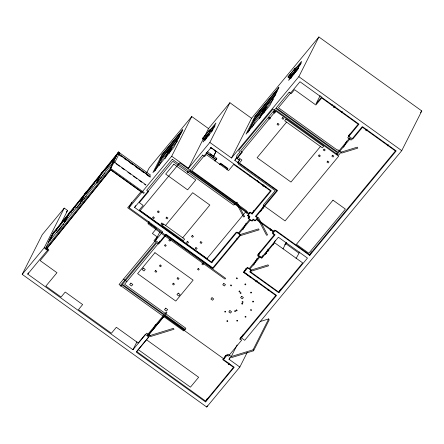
<?xml version="1.0" encoding="UTF-8"?>
<svg xmlns="http://www.w3.org/2000/svg" width="444" height="444" viewBox="0 0 444 444"><rect width="100%" height="100%" fill="white"/><g stroke="black" fill="none" stroke-linecap="round" stroke-linejoin="round"><path stroke-width="0.67" d="M237.734 162.571L238.472 164.225L275.219 190.648L263.181 205.189L285.076 220.929L338.65 156.221L272.977 109.008L239.1 149.922L238.889 151.182L239.888 152.32C236.119 155.533 234.621 157.964 239.538 160.179L237.734 162.571L239.688 159.884L238.717 159.191M237.884 162.276L238.134 161.76M247.247 352.386L239.838 367.049L206.732 407.031L22.2 274.364L42.258 234.66L64.247 208.103L67.582 210.5L60.795 223.937M225.635 355.256L223.476 359.529L234.227 367.26L205.528 401.92L136.28 352.136L150.005 335.559L173.476 328.305L173.987 329.276L150.516 336.535L150.005 335.559L146.67 333.161L132.945 349.739L27.739 274.103L28.355 272.882M22.2 274.364L44.189 247.808L64.247 208.103M49.373 240.076L53.78 231.957L48.163 242.468M113.414 162.032L110.073 168.648L110.989 169.297L46.27 249.362L45.355 248.712L48.696 242.097L113.414 162.032L114.33 162.676M49.917 240.52L53.247 233.933L100.588 175.363M46.27 249.362L46.875 248.157M27.739 274.103L47.525 250.205L48.141 248.984M113.67 161.45L118.498 151.892L119.691 152.747L114.863 162.31L113.67 161.45L112.881 162.404L118.498 151.892M110.534 168.731L111.444 166.927M110.828 168.609L144.256 192.641L143.656 193.368L110.229 169.336L114.175 161.993L145.926 184.821M135.553 205.6L134.626 207.431L211.655 262.815L237.09 232.095L240.426 234.493L240.942 235.47L259.091 229.859L258.58 228.882L240.426 234.493L212.793 267.871L166.006 234.243L124.625 284.221L185.864 328.244L183.661 330.908L119.086 284.482L162.671 231.84L129.087 207.698L131.862 202.198M146.675 172.877L149.145 167.987L191.753 116.533L208.508 128.577L204.185 137.129M161.838 154.956L152.919 172.605L173.82 147.364L182.734 129.715L161.838 154.956L182.784 129.748L180.924 133.422L160.023 158.663L161.105 159.44M154.556 171.295L160.695 159.146L179.415 136.536M155.345 170.341L161.483 158.192M159.057 165.568L162.066 159.612L169.125 151.088M164.963 158.453L170.379 147.735M165.451 158.092L171.168 146.786L172.117 147.469L169.114 153.424M169.525 151.992L171.334 148.424M129.087 207.698L171.695 156.238L191.753 116.533M148.252 223.093L148.868 221.878M148.579 222.938L225.63 278.338L224.997 279.098L147.946 223.704L149.19 221.723M171.695 156.238L188.45 168.287L203.263 138.961M205.117 137.945L203.036 142.063L212.665 130.381M204.978 140.254L206.76 136.724M205.467 139.888L207.548 135.77M159.834 231.935L155.517 240.487L158.852 242.885L159.779 241.053M211.511 131.829L215.967 123.01L210.462 129.659M209.851 142.441L229.909 102.731L251.554 118.293L231.496 158.003L209.851 142.441L188.45 168.287M213.398 156.527L216.084 151.398L210.75 147.563M213.636 156.244L216.084 151.398M214.896 160.695L215.49 159.518L206.155 152.814M214.952 161.078L216.811 158.38L207.592 151.754M219.869 164.674L220.613 163.203L227.866 168.415L227.123 169.891M132.945 349.739L136.957 341.797M247.946 132.262L253.774 120.718L275.985 93.895M248.424 131.918L254.562 119.769M257.448 217.887L258.469 217.571L267.571 234.932L266.55 235.248L257.448 217.887L255.394 216.417L276.795 190.57L234.837 160.401L235.758 158.569M252.137 127.139L255.145 121.19L263.348 111.283M236.735 158.086L236.885 157.792L237.113 158.436M236.857 158.214L237.002 157.92M236.979 158.33L237.129 158.036M259.274 118.776L264.985 107.465M152.475 330.675L155.561 324.564M260.362 117.233L265.773 106.516L267.205 107.542M264.435 111.128L265.939 108.153M263.719 113.153L266.727 107.204L273.204 99.378M278.871 87.601L269.952 105.25L246.004 134.177L254.917 116.528L278.871 87.601L254.961 116.561M290.409 76.873L288.628 80.403L297.103 70.169L301.559 61.35L295.626 68.509M290.531 78.566L292.019 75.624M291.02 78.2L292.807 74.67M231.496 158.003L298.834 76.679L318.892 36.969L421.8 110.95L401.742 150.66L244.711 340.309L241.375 337.906L242.918 334.854M207.015 258.569L246.57 210.795L179.77 162.77L140.215 210.545L207.015 258.569L207.165 258.275M249.267 176.201L249.883 174.98M211.655 262.815L213.509 259.146M246.492 212.942L247.119 211.705M246.659 213.159L247.275 211.938M255.245 220.551L253.191 219.075L251.615 220.984L248.274 218.587L249.855 216.678L247.985 215.329L249.528 212.276M262.793 186.008L263.414 184.787M263.453 186.402L264.075 185.181M248.274 218.587L249.511 216.145M242.896 229.609L246.043 223.376M248.451 218.609L249.789 215.962M247.985 215.329L250.188 212.67L252.059 214.019L253.913 210.351M265.329 187.751L265.945 186.53M260.534 211.782L263.686 205.539M262.837 208.924L264.396 205.838M320.163 95.588L316 103.824L321.8 96.825M241.375 337.906L276.562 295.415L244.161 272.122L246.015 268.459M270.069 229.992L270.696 228.754M244.161 272.122L247.841 267.682L251.176 270.08L251.687 271.056L268.553 265.839L268.043 264.868L251.176 270.08L249.7 271.861L278.765 292.751L307.464 258.092L278.399 237.201L261.572 257.526L258.23 255.128L259.773 252.075M270.574 230.697L271.195 229.47M253.674 265.14L257.104 258.347M258.042 256.493L259.196 254.196M250.083 277.611L250.677 276.434M261.877 256.915L262.493 255.694M268.193 249.012L265.518 254.307L266.794 252.764M273.06 244.966L275.441 240.26M255.522 281.452L256.116 280.275M256.626 281.973L257.22 280.797M205.528 401.92L207.376 398.251M283.022 248.918L286.291 242.452M239.838 367.049L229.015 359.268L229.942 357.437M229.015 359.268L231.269 356.543L237.129 344.938M239.91 339.438L241.564 336.158M228.294 364.202L228.893 363.009M206.732 407.031L207.348 405.81M228.294 364.452L228.91 363.225M348.362 136.519L349.595 134.071M343.606 147.258L346.753 141.026M278.765 292.751L280.614 289.088M296.043 258.541L299.706 251.981M231.269 356.543L253.086 349.8L268.687 318.914L269.197 319.891L253.596 350.771L231.779 357.52L231.269 356.543L227.933 354.146L223.476 359.529M365.701 130.481L366.322 129.243M366.522 130.836L367.144 129.604M258.23 255.128L275.064 234.804L272.239 232.767L274.442 230.109L309.668 255.433L311.516 251.765M53.502 232.523L118.221 152.459M52.908 233.699L117.627 153.635M101.46 174.287L116.661 155.483M56.138 230.913L57.01 229.842M64.824 220.169L67.865 216.406M70.907 212.643L71.778 211.572M72.644 210.495L73.515 209.418M74.814 207.809L75.685 206.732M86.108 193.839L90.454 188.461M91.32 187.39L92.624 185.775M93.495 184.704L94.361 183.627M104.784 170.729L111.3 162.671M112.171 161.594L113.037 160.523M56.826 232.645L62.043 226.196M62.909 225.125L63.781 224.048M76.806 207.925L80.719 203.091M81.585 202.014L82.456 200.943M83.761 199.328L84.626 198.257M85.498 197.18L86.364 196.104M96.786 183.211L99.395 179.987M100.266 178.91L101.565 177.3M102.436 176.224L103.302 175.147M104.174 174.076L105.039 172.999M45.355 248.712L110.073 168.648M66.261 212.093L67.582 210.5M113.575 162.715L114.175 161.993M160.323 159.879L179.043 137.268M172.117 147.469L177.417 141.075M134.626 207.431L172.827 161.3L233.794 205.128L235.997 202.47L237.018 202.153L244.622 216.65L243.601 216.961L235.997 202.47L191.858 170.74L211.055 147.552L271.256 190.831L252.059 214.019M208.508 128.577L229.909 102.731M207.897 136.369L203.446 139.621L202.436 138.645L209.329 130.314L214.896 126.246M212.909 128.155L215.024 125.597M203.446 139.621L210.345 131.291L213.126 129.26M203.852 139.327L210.745 131.002L209.734 130.02L202.436 138.645M213.381 127.866L214.652 126.329M214.663 160.523L215.49 159.518M215.129 160.412L216.811 158.38M251.554 118.293L318.892 36.969M293.451 74.681L289 77.933L287.99 76.956L294.883 68.626L299.889 64.963M165.568 225.43L192.674 192.696L209.846 205.039L182.739 237.779M293.934 70.557L294.783 69.536M277.056 91.314L253.108 120.241L254.19 121.018M298.884 65.956L301.426 62.882M289 77.933L295.898 69.608L298.679 67.571M289.405 77.645L296.298 69.314L295.288 68.337L287.99 76.956M298.934 66.178L299.783 65.151M253.402 121.456L275.613 94.633M298.218 68.692L295.243 72.283L290.437 75.802M219.741 164.258L220.613 163.203M219.514 164.702L220.391 163.642L227.639 168.859M226.995 169.469L227.866 168.415M234.837 160.401L276.218 110.423L338.567 155.25L341.142 152.142L357.276 147.158L357.786 148.13L341.652 153.119L341.142 152.142L337.801 149.745L337.434 150.189L278.421 107.759L299.966 81.735L358.985 124.165L347.746 137.74L351.082 140.138L362.321 126.562L396.203 150.921L309.668 255.433M286.58 122.128L257.115 157.714L290.986 182.068L320.451 146.481M331.946 105.711L332.772 104.712M333.783 106.965L334.654 105.911M333.555 107.409L334.432 106.349M334.26 107.359L335.137 106.305M223.46 358.619L164.263 316.056L147.658 336.114L148.729 336.885L136.635 351.493L205.583 401.065L233.5 367.349L222.672 359.568L226.545 354.895L228.36 356.199L241.68 340.115L239.865 338.805L275.763 295.454L243.362 272.161L247.23 267.488L249.045 268.792L259.235 256.493L257.42 255.183L274.264 234.837L272.705 233.722L273.909 232.273L256.116 219.48M341.514 112.571L342.391 111.516M267.649 251.731L268.925 250.188M284.66 244.927L286.413 242.813M268.032 290.232L268.909 289.172M387.562 145.871L388.445 144.805M420.474 112.554L421.8 110.95M164.263 316.056L147.508 336.003L164.524 315.451L184.876 330.081L185.315 329.548L164.968 314.918L166.916 312.565L166.25 312.088L164.297 314.441L122.411 284.327L156.815 242.774L158.63 244.078L166.173 234.97L212.954 268.603L240.576 235.248L238.755 233.938L250.51 219.747L252.331 221.051L253.358 219.808L254.912 220.929L257.753 217.499L256.199 216.378L277.6 190.532L239.416 163.081L241.913 160.068L238.056 157.293L242.269 152.209L240.526 150.954L275.763 108.397L337.446 152.747L336.347 154.074L337.013 154.556L350.921 137.757L352.736 139.066L362.482 127.295L395.404 150.96L309.501 254.701L275.546 230.292L274.348 231.74L256.554 218.948M214.424 126.818L208.858 130.886L209.873 131.862L212.654 129.831M299.972 65.129L294.411 69.197L295.426 70.174L298.207 68.143M205.949 136.708L209.69 133.971M209.485 134.982L203.924 139.05L202.908 138.073M294.483 73.704L289.477 77.361L288.461 76.385M260.095 321.573L268.687 318.914M298.834 76.679L401.742 150.66M210.517 147.846L211.583 148.618M214.247 150.533L215.845 151.682M210.184 154.09L212.376 155.666M206.46 152.542L216.217 159.557M285.409 243.401L298.823 253.047M150.771 175.247L119.014 152.414L118.42 153.591L150.177 176.423M236.713 238.189L237.834 238.994M118.759 154.257L150.516 177.089M118.57 154.484L121.356 156.488M124.142 158.491L126.368 160.095M129.715 162.498L132.495 164.502M135.281 166.5L139.183 169.308M140.853 170.507L143.64 172.511M146.426 174.514L149.767 176.917M113.969 162.243L115.079 163.042M116.195 163.842L119.536 166.245M121.767 167.849L124.553 169.852M127.894 172.255L130.68 174.253M133.466 176.257L136.808 178.66M139.039 180.264L141.825 182.268M144.611 184.271L145.721 185.07M243.695 272.216L250.377 277.023M123.543 279.098L126.879 281.496M44.189 247.808L47.525 250.205M146.409 339.693L198.651 377.256L190.454 387.157L138.206 349.595M294.883 68.626L295.898 69.608M209.329 130.314L210.345 131.291M257.37 180.331L258.636 182.745M253.086 349.8L253.596 350.771M258.863 282.39L259.163 283.733M69.17 212.892L64.341 222.45L69.958 211.938L69.17 212.892M85.353 192.874L80.525 202.436L86.142 191.925L85.353 192.874M101.532 172.86L96.703 182.417L102.32 171.906L101.532 172.86M110.451 169.719L46.731 248.551L48.868 250.089L40.149 260.617L56.976 272.716L45.86 286.141L61.061 297.069L65.224 292.041L82.645 304.567L78.483 309.596L111.4 333.261L116.35 327.284L138.217 343.007L145.321 334.432L146.842 335.525L163.858 314.974L121.967 284.859L120.868 286.186L120.202 285.708L156.149 242.296L153.957 240.72L157.143 236.88L152.397 233.466L156.51 228.499L127.672 207.764L140.992 191.675L110.451 169.719M172.372 159.274L146.687 190.298L148.501 191.603L139.344 202.664L143.129 205.383L139.211 210.112L211.494 262.082L236.275 232.157L238.089 233.461L249.844 219.264L248.03 217.96L249.056 216.716L247.502 215.595L248.701 214.147L189.205 171.373L188.078 172.738L187.335 172.2L188.461 170.84L172.372 159.274M173.87 164.175L165.679 174.07L187.623 189.849L195.815 179.953L173.87 164.175M202.697 155.084L189.644 170.846L249.139 213.62L250.338 212.165L251.898 213.287L270.457 190.87L233.683 164.435L228.593 170.585L206.277 154.54L204.662 156.493L202.697 155.084M153.241 216.872L152.453 217.826L153.652 218.681L154.44 217.732L153.241 216.872M158.131 210.972L157.343 211.921L158.536 212.781L159.324 211.827L158.131 210.972M161.832 223.043L161.044 223.998L162.238 224.853L163.026 223.904L161.832 223.043M166.716 217.144L165.928 218.093L167.122 218.953L167.91 217.998L166.716 217.144M163.658 224.059L162.404 225.574L183.394 240.665L184.649 239.15L163.658 224.059M154.945 252.703L137.612 273.637L175.785 301.082L193.118 280.147L154.945 252.703M130.902 283.106L129.642 284.626L131.546 285.991L132.806 284.471L130.902 283.106M143.351 268.071L142.091 269.591L143.995 270.962L145.255 269.436L143.351 268.071M289.205 92.163L276.207 107.864L337.89 152.214L350.255 137.279L348.44 135.975L358.186 124.203L321.706 97.98L315.878 105.017L294.527 89.666L291.247 93.629L289.205 92.163M269.28 117.277L268.492 118.232L269.686 119.086L270.474 118.137L269.28 117.277M274.17 111.377L273.376 112.326L274.575 113.187L275.363 112.232L274.17 111.377M165.157 244.733L164.452 245.588L165.529 246.365L166.239 245.51L165.157 244.733M169.491 239.499L168.787 240.354L169.863 241.131L170.574 240.271L169.491 239.499M155.628 270.501L154.839 271.451L156.033 272.311L156.821 271.356L155.628 270.501M160.195 264.979L159.407 265.934L160.6 266.788L161.388 265.839L160.195 264.979M277.866 123.449L277.078 124.403L278.271 125.264L279.06 124.309L277.866 123.449M282.756 117.549L281.968 118.498L283.161 119.358L283.949 118.409L282.756 117.549M285.93 119.231L284.671 120.757L322.361 147.852L323.621 146.331L285.93 119.231M187.357 241.397L186.569 242.352L187.757 243.207L188.545 242.252L187.357 241.397M192.246 235.498L191.458 236.447L192.646 237.301L193.434 236.352L192.246 235.498M195.948 247.569L195.155 248.523L196.353 249.384L197.142 248.429L195.948 247.569M200.832 241.669L200.044 242.624L201.237 243.479L202.026 242.529L200.832 241.669M173.277 283.189L172.488 284.143L173.682 285.004L174.47 284.049L173.277 283.189M177.85 277.672L177.062 278.621L178.255 279.481L179.043 278.527L177.85 277.672M198.202 268.487L197.491 269.342L198.568 270.113L199.273 269.258L198.202 268.487M202.536 263.253L201.826 264.108L202.902 264.879L203.607 264.025L202.536 263.253M165.756 308.164L164.496 309.684L166.4 311.05L167.66 309.529L165.756 308.164M178.205 293.129L176.945 294.649L178.849 296.02L180.109 294.494L178.205 293.129M319.153 154.95L318.365 155.905L319.558 156.76L320.346 155.811L319.153 154.95M324.037 149.056L323.249 150L324.442 150.86L325.23 149.911L324.037 149.056M212.021 297.719L210.917 299.051L212.582 300.249L213.686 298.917L212.021 297.719M223.837 283.444L222.733 284.776L224.403 285.975L225.502 284.643L223.837 283.444M327.739 161.122L326.951 162.077L328.144 162.937L328.932 161.982L327.739 161.122M332.623 155.228L331.834 156.171L333.028 157.032L333.816 156.083L332.623 155.228M230.947 284.97L230.503 285.503L231.169 285.98L231.613 285.448L230.947 284.97M236.807 277.889L236.363 278.427L237.029 278.904L237.473 278.366L236.807 277.889M259.901 256.971L249.717 269.275L251.532 270.579L250.505 271.822L278.599 292.024L302.697 262.92L274.597 242.724L261.716 258.275L259.901 256.971M239.344 291.009L238.9 291.541L239.571 292.019L240.01 291.486L239.344 291.009M245.205 283.927L244.761 284.465L245.427 284.943L245.871 284.404L245.205 283.927M229.909 310.578L228.804 311.91L230.475 313.114L231.579 311.777L229.909 310.578M241.725 296.309L240.62 297.635L242.296 298.84L243.395 297.508L241.725 296.309M236.524 309.94L236.086 310.467L236.757 310.955L237.201 310.423L236.524 309.94M242.074 303.235L241.636 303.768L242.307 304.251L242.746 303.718L242.074 303.235M332.983 200.161L296.42 244.317L308.824 253.23L345.388 209.08L332.983 200.161M245.404 316.322L244.966 316.85L245.632 317.332L246.07 316.8L245.404 316.322M250.954 309.618L250.51 310.151L251.176 310.628L251.62 310.101L250.954 309.618M240.859 292.718L240.076 292.751L240.232 293.467L241.02 293.434L240.859 292.718M251.276 292.219L250.494 292.252L250.655 292.968L251.437 292.935L251.276 292.219M242.874 301.72L242.091 301.759L242.252 302.475L243.035 302.442L242.874 301.72M253.291 301.221L252.508 301.26L252.669 301.976L253.452 301.942L253.291 301.221M225.48 311.288L224.697 311.327L224.858 312.043L225.641 312.004L225.48 311.288M235.342 310.822L234.554 310.856L234.715 311.577L235.503 311.538L235.342 310.822M227.611 320.801L226.823 320.84L226.984 321.556L227.772 321.517L227.611 320.801M237.468 320.335L236.685 320.368L236.846 321.084L237.629 321.051L237.468 320.335"/></g></svg>
